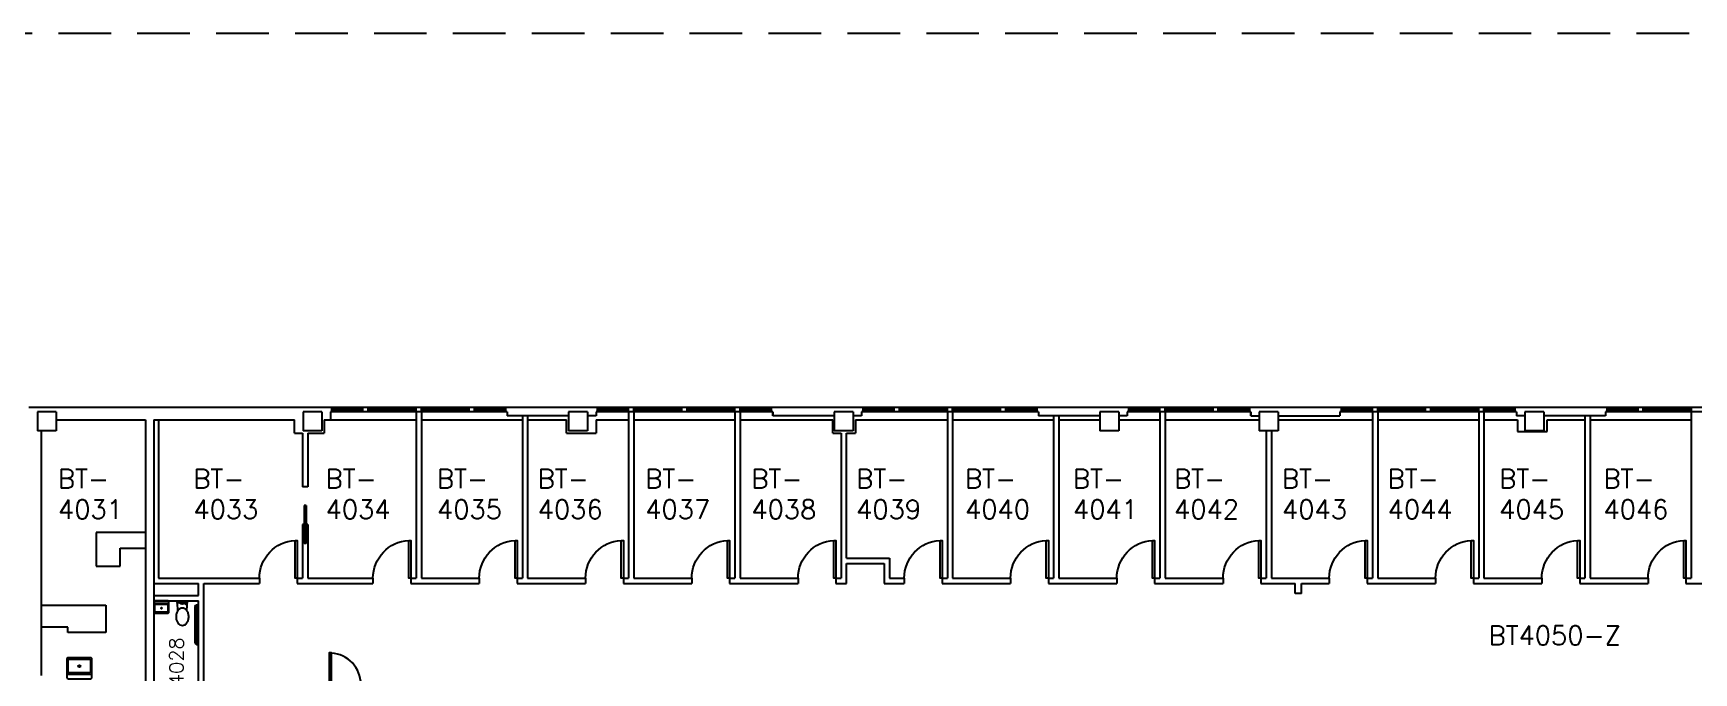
# Model space of a CAD drawing. Extents: x 2774 to 7164, y 18116 to 19938.
# Drawn here: x 3918 to 5496, y 19330 to 19938 of the extents above; entities that cross this region are included whole.
import ezdxf

# ---------------------------------------------------------------- set-up
doc = ezdxf.new("R2010")
doc.units = 0
doc.header["$MEASUREMENT"] = 0
doc.linetypes.add('HIDDEN', pattern=[0.375, 0.25, -0.125])
doc.layers.get('0').update_dxf_attribs({"linetype": 'CONTINUOUS'})
for name, color, linetype in [('ARDOOR', 7, 'CONTINUOUS'), ('ARROOMNO', 4, 'CONTINUOUS'), ('ARWALL', 7, 'CONTINUOUS'), ('COL', 14, 'CONTINUOUS'), ('EXROOF_LOWER', 254, 'HIDDEN'), ('EXWALL', 8, 'CONTINUOUS'), ('EXWINDOW', 8, 'CONTINUOUS'), ('MPFIXTURE', 3, 'CONTINUOUS')]:
    doc.layers.add(name, color=color, linetype=linetype)
doc.styles.add('ROMANS', font='romans.shx', dxfattribs={"height": 18})

# ---------------------------------------------------------------- blocks, each defined once
blk = doc.blocks.new('COL2')
for p, q in [((-0.5, -0.5), (-0.5, 0.5)), ((-0.5, 0.5), (0.5, 0.5)), ((0.5, -0.5), (0.5, 0.5)), ((-0.5, -0.5), (0.5, -0.5))]:
    blk.add_line(p, q)
blk = doc.blocks.new('A$C5F9F5CE1')
at = {"layer": 'MPFIXTURE'}
for points in [[(0, 18.5), (0, 1.5, 0.414214), (1.5, 0), (22.5, 0, 0.414214), (24, 1.5), (24, 18.5, 0.414214), (22.5, 20), (1.5, 20, 0.414214)], [(22.5, 13.5), (22.5, 2.5, -0.414214), (21.5, 1.5), (2.5, 1.5, -0.414214), (1.5, 2.5), (1.5, 13.5, -0.414214), (2.5, 14.5), (21.5, 14.5, -0.414214)]]:
    blk.add_lwpolyline(points, format="xyb", close=True, dxfattribs=at)
blk.add_lwpolyline([(0, 16), (24, 16)], dxfattribs=at)
for radius in [1, 0.5]:
    blk.add_circle((12, 8), radius, dxfattribs=at)
blk = doc.blocks.new('A$C3E79128A')
at = {"rotation": 90}
blk.add_blockref('A$C5F9F5CE1', (20, 0), dxfattribs=at)
blk = doc.blocks.new('A$C5CF7563F')
at = {"xscale": 0.5844069080339978, "yscale": 0.5844069080339978, "zscale": 0.5844069080339978, "rotation": 90}
blk.add_blockref('A$C3E79128A', (14, 0), dxfattribs=at)
blk = doc.blocks.new('PSYWC1P')
at = {"linetype": 'CONTINUOUS'}
for p, q in [((10.8, 5), (0, 5.6)), ((0.7, 4.6), (0, 4.6)), ((0.7, 3.6), (0, 3.6)), ((1.3, 4.7), (0.8, 4.7)), ((0.8, 3.5), (1.3, 3.5)), ((2.7, 1.3), (2.7, 1.1)), ((1.8, -5.5), (0, -5.6)), ((10.8, -5), (2.5, -5.4))]:
    blk.add_line(p, q, dxfattribs=at)
for p, q in [((1.3, 1.8), (1.3, 1.6)), ((1.7, 1.9), (1.4, 1.9)), ((1.4, 1.5), (1.7, 1.5)), ((1.7, 1.9), (1.7, 3.4)), ((1.7, 1.5), (1.7, 1.5)), ((1.7, 1.1), (1.7, 1.5)), ((2.7, 1.9), (2.7, 3.4)), ((3, 1.9), (2.7, 1.9)), ((2.7, 1.5), (2.7, 1.5)), ((2.7, 1.1), (2.7, 1.5)), ((2.7, 1.5), (3, 1.5)), ((3.5, 4.7), (3, 4.7)), ((3, 3.5), (3.5, 3.5)), ((3, 1.6), (3, 1.8)), ((3.6, 3.6), (3.6, 4.6)), ((1.3, -1.9), (1.3, -2.1)), ((1.6, -1.8), (1.4, -1.8)), ((1.4, -2.2), (1.6, -2.2)), ((1.6, -1.8), (1.6, -1.6)), ((2.7, -1.6), (2.7, -1.8)), ((3, -1.8), (2.7, -1.8)), ((2.7, -2.2), (3, -2.2)), ((3, -2.1), (3, -1.9))]:
    blk.add_line(p, q)
for points in [[(3, 4.7, 0.025815), (3, 4.7, 0.069134), (2.6, 4.8, 0.055334), (2.2, 4.9, 0.055334), (1.7, 4.8, 0.069134), (1.4, 4.7, 0.025815), (1.3, 4.7, 0.164444)], [(1.3, 3.5, 0.025815), (1.4, 3.5, 0.069134), (1.7, 3.4, 0.055334), (2.2, 3.3, 0.055334)], [(2.2, 3.3, 0.055334), (2.6, 3.4, 0.069134), (3, 3.5, 0.024315), (3, 3.5, 0.190567)]]:
    blk.add_lwpolyline(points, format="xyb", dxfattribs=at)
blk.add_lwpolyline([(2.6, -0.2), (2.4, 0.1), (2, 0.1), (1.7, -0.2), (2, -0.6), (2.4, -0.6)], close=True, dxfattribs=at)
at = {"linetype": 'CONTINUOUS', "flags": 128}
blk.add_lwpolyline([(17.5, -7, 0.074368), (21.3, -6.4, 0.085026), (24.2, -5, 0.106278), (26.3, -2.6, 0.128465), (27, 0, 0.128465), (26.3, 2.6, 0.106278), (24.2, 5, 0.085026), (21.3, 6.5, 0.074368), (17.5, 7, 0.074368), (13.8, 6.5, 0.085026), (10.8, 5, 0.106278), (8.7, 2.6, 0.128465), (8, 0, 0.128465), (8.7, -2.6, 0.106278), (10.8, -5, 0.085026), (13.8, -6.4, 0.074368)], format="xyb", close=True, dxfattribs=at)
for points in [[(2.7, -2.2), (2.7, -2.7, -0.414214), (2.7, -2.7), (1.7, -2.7, -0.414214), (1.6, -2.7), (1.6, -2.2)], [(2.3, -2.7), (2.5, -5.5, -1.015015), (1.8, -5.5), (2, -2.7)]]:
    blk.add_lwpolyline(points, format="xyb")
at = {"linetype": 'CONTINUOUS'}
blk.add_circle((2.2, -0.2), 1.45, dxfattribs=at)
for centre, start, end in [((0.8, 4.6), 90, 180), ((0.8, 3.6), 180, 270)]:
    blk.add_arc(centre, 0.0602, start, end, dxfattribs=at)
for centre, start, end in [((1.4, 1.8), 90, 180), ((1.4, 1.6), 180, 270), ((3, 1.8), 0, 90), ((3, 1.6), 270, 0), ((3.5, 4.6), 0, 90), ((3.5, 3.6), 270, 0), ((1.4, -1.9), 90, 180), ((1.4, -2.1), 180, 270), ((3, -1.9), 0, 90), ((3, -2.1), 270, 0)]:
    blk.add_arc(centre, 0.0602, start, end)

msp = doc.modelspace()

# ---------------------------------------------------------------- linework, layer by layer
at = {"layer": 'ARDOOR'}
for p, q in [((4177.5, 19488.7), (4175.5, 19488.7)), ((4175.5, 19488.7), (4175.5, 19452.7)), ((4177.5, 19488.7), (4177.5, 19452.7)), ((4177.5, 19452.7), (4175.5, 19452.7))]:
    msp.add_line(p, q, dxfattribs=at)
at = {"layer": 'ARDOOR', "flags": 128}
for points in [[(4133, 19419.7, -0.39805), (4167, 19455.7), (4169, 19455.7), (4169, 19419.7), (4167, 19419.7), (4167, 19455.7)], [(4241, 19419.7, -0.39805), (4275, 19455.7), (4277, 19455.7), (4277, 19419.7), (4275, 19419.7), (4275, 19455.7)], [(4342, 19419.7, -0.39805), (4376, 19455.7), (4378, 19455.7), (4378, 19419.7), (4376, 19419.7), (4376, 19455.7)], [(4443, 19419.7, -0.39805), (4477, 19455.7), (4479, 19455.7), (4479, 19419.7), (4477, 19419.7), (4477, 19455.7)], [(4544, 19419.7, -0.39805), (4578, 19455.7), (4580, 19455.7), (4580, 19419.7), (4578, 19419.7), (4578, 19455.7)], [(4645, 19419.7, -0.39805), (4679, 19455.7), (4681, 19455.7), (4681, 19419.7), (4679, 19419.7), (4679, 19455.7)], [(4746, 19419.7, -0.39805), (4780, 19455.7), (4782, 19455.7), (4782, 19419.7), (4780, 19419.7), (4780, 19455.7)], [(4847, 19419.7, -0.39805), (4881, 19455.7), (4883, 19455.7), (4883, 19419.7), (4881, 19419.7), (4881, 19455.7)], [(4948, 19419.7, -0.39805), (4982, 19455.7), (4984, 19455.7), (4984, 19419.7), (4982, 19419.7), (4982, 19455.7)], [(5049, 19419.7, -0.39805), (5083, 19455.7), (5085, 19455.7), (5085, 19419.7), (5083, 19419.7), (5083, 19455.7)], [(5150, 19419.7, -0.39805), (5184, 19455.7), (5186, 19455.7), (5186, 19419.7), (5184, 19419.7), (5184, 19455.7)], [(5251, 19419.7, -0.39805), (5285, 19455.7), (5287, 19455.7), (5287, 19419.7), (5285, 19419.7), (5285, 19455.7)], [(5352, 19419.7, -0.39805), (5386, 19455.7), (5388, 19455.7), (5388, 19419.7), (5386, 19419.7), (5386, 19455.7)], [(5453, 19419.7, -0.39805), (5487, 19455.7), (5489, 19455.7), (5489, 19419.7), (5487, 19419.7), (5487, 19455.7)], [(4229.5, 19318.7, 0.394848), (4201.5, 19348.6), (4199.5, 19348.7), (4199.5, 19318.7), (4201.5, 19318.7), (4201.5, 19348.7), (4199.5, 19348.7)]]:
    msp.add_lwpolyline(points, format="xyb", dxfattribs=at)
at = {"layer": 'ARWALL', "linetype": 'CONTINUOUS'}
for p, q in [((4282, 19577.7), (4282, 19419.7)), ((4287, 19577.7), (4287, 19419.7)), ((4383, 19574.2), (4383, 19419.7)), ((4388, 19574.2), (4388, 19419.7)), ((4484, 19577.7), (4484, 19419.7)), ((4489, 19577.7), (4489, 19419.7)), ((4585, 19577.7), (4585, 19419.7)), ((4590, 19577.7), (4590, 19419.7)), ((4787, 19577.7), (4787, 19419.7)), ((4792, 19577.7), (4792, 19419.7)), ((4888, 19574.2), (4888, 19419.7)), ((4893, 19574.2), (4893, 19419.7)), ((4989, 19577.7), (4989, 19419.7)), ((4994, 19577.7), (4994, 19419.7)), ((5191, 19577.7), (5191, 19419.7)), ((5196, 19577.7), (5196, 19419.7)), ((5292, 19577.7), (5292, 19419.7)), ((5297, 19577.7), (5297, 19419.7)), ((5393, 19574.2), (5393, 19419.7)), ((5398, 19574.2), (5398, 19419.7)), ((5494, 19577.7), (5494, 19419.7)), ((4037, 19570.2), (4037, 19419.7)), ((4037, 19570.2), (4166.5, 19570.2)), ((4166.5, 19557.7), (4166.5, 19570.2)), ((4166.5, 19557.7), (4174, 19557.7)), ((4174, 19557.7), (4174, 19506.7)), ((4179, 19557.7), (4179, 19506.7)), ((4179, 19557.7), (4194.5, 19557.7)), ((4194.5, 19570.2), (4282, 19570.2)), ((4194.5, 19570.2), (4194.5, 19557.7)), ((4287, 19570.2), (4383, 19570.2)), ((4388, 19570.2), (4425, 19570.2)), ((4425, 19557.7), (4425, 19570.2)), ((4425, 19557.7), (4453, 19557.7)), ((4453, 19570.2), (4484, 19570.2)), ((4453, 19570.2), (4453, 19557.7)), ((4489, 19570.2), (4585, 19570.2)), ((4590, 19570.2), (4678, 19570.2)), ((4678, 19557.7), (4678, 19570.2)), ((4678, 19557.7), (4686, 19557.7)), ((4686, 19557.7), (4686, 19419.7)), ((4691, 19557.7), (4699.5, 19557.7)), ((4699.5, 19570.2), (4787, 19570.2)), ((4699.5, 19570.2), (4699.5, 19557.7)), ((4792, 19570.2), (4888, 19570.2)), ((5090, 19559.7), (5090, 19419.7)), ((5095, 19559.7), (5095, 19419.7)), ((4174, 19470.7), (4174, 19419.7)), ((4179, 19470.7), (4179, 19419.7)), ((4691, 19438.7), (4732, 19438.7)), ((4691, 19433.7), (4727, 19433.7)), ((4727, 19433.7), (4727, 19414.7)), ((4732, 19438.7), (4732, 19419.7)), ((4037, 19419.7), (4133, 19419.7)), ((4133, 19419.7), (4133, 19414.7)), ((4169, 19419.7), (4174, 19419.7)), ((4169, 19419.7), (4169, 19414.7)), ((4179, 19419.7), (4241, 19419.7)), ((4241, 19419.7), (4241, 19414.7)), ((4277, 19419.7), (4282, 19419.7)), ((4277, 19419.7), (4277, 19414.7)), ((4287, 19419.7), (4342, 19419.7)), ((4342, 19419.7), (4342, 19414.7)), ((4378, 19419.7), (4383, 19419.7)), ((4378, 19419.7), (4378, 19414.7)), ((4388, 19419.7), (4443, 19419.7)), ((4443, 19419.7), (4443, 19414.7)), ((4479, 19419.7), (4484, 19419.7)), ((4479, 19419.7), (4479, 19414.7)), ((4489, 19419.7), (4544, 19419.7)), ((4544, 19419.7), (4544, 19414.7)), ((4580, 19419.7), (4585, 19419.7)), ((4580, 19419.7), (4580, 19414.7)), ((4590, 19419.7), (4645, 19419.7)), ((4645, 19419.7), (4645, 19414.7)), ((4681, 19419.7), (4686, 19419.7)), ((4681, 19419.7), (4681, 19414.7)), ((4746, 19419.7), (4746, 19414.7)), ((4782, 19419.7), (4787, 19419.7)), ((4782, 19419.7), (4782, 19414.7)), ((4792, 19419.7), (4847, 19419.7)), ((4847, 19419.7), (4847, 19414.7)), ((4883, 19419.7), (4888, 19419.7)), ((4883, 19419.7), (4883, 19414.7)), ((4893, 19419.7), (4948, 19419.7)), ((4948, 19419.7), (4948, 19414.7)), ((4984, 19419.7), (4989, 19419.7)), ((4984, 19419.7), (4984, 19414.7)), ((4994, 19419.7), (5049, 19419.7)), ((5049, 19419.7), (5049, 19414.7)), ((5085, 19419.7), (5090, 19419.7)), ((5085, 19419.7), (5085, 19414.7)), ((5095, 19419.7), (5150, 19419.7)), ((5150, 19419.7), (5150, 19414.7)), ((5186, 19419.7), (5186, 19414.7)), ((5186, 19419.7), (5191, 19419.7)), ((5196, 19419.7), (5251, 19419.7)), ((5251, 19419.7), (5251, 19414.7)), ((5287, 19419.7), (5292, 19419.7)), ((5287, 19419.7), (5287, 19414.7)), ((5297, 19419.7), (5352, 19419.7)), ((5352, 19419.7), (5352, 19414.7)), ((5388, 19419.7), (5393, 19419.7)), ((5388, 19419.7), (5388, 19414.7)), ((5398, 19419.7), (5453, 19419.7)), ((5453, 19419.7), (5453, 19414.7)), ((5489, 19419.7), (5489, 19414.7)), ((5489, 19419.7), (5494, 19419.7)), ((4032.8, 19414.7), (4075.2, 19414.7)), ((4032.8, 19414.7), (4032.8, 19403.2)), ((4032.8, 19403.2), (4075.2, 19403.2)), ((4075.2, 19403.2), (4075.2, 19414.7)), ((4080.2, 19316.2), (4080.2, 19414.7)), ((4080.2, 19414.7), (4133, 19414.7)), ((4169, 19414.7), (4241, 19414.7)), ((4277, 19414.7), (4342, 19414.7)), ((4378, 19414.7), (4443, 19414.7)), ((4479, 19414.7), (4544, 19414.7)), ((4580, 19414.7), (4645, 19414.7)), ((4782, 19414.7), (4847, 19414.7)), ((4883, 19414.7), (4948, 19414.7)), ((4984, 19414.7), (5049, 19414.7)), ((5085, 19414.7), (5117.5, 19414.7)), ((5117.5, 19405.2), (5117.5, 19414.7)), ((5123.5, 19405.2), (5117.5, 19405.2)), ((5123.5, 19405.2), (5123.5, 19414.7)), ((5123.5, 19414.7), (5150, 19414.7)), ((5186, 19414.7), (5251, 19414.7)), ((5287, 19414.7), (5352, 19414.7)), ((5388, 19414.7), (5453, 19414.7)), ((5489, 19414.7), (5554, 19414.7)), ((4032.8, 19398.2), (4075.2, 19398.2)), ((4075.2, 19321.2), (4075.2, 19398.2))]:
    msp.add_line(p, q, dxfattribs=at)
at = {"layer": 'ARWALL'}
for p, q in [((4691, 19438.7), (4691, 19557.7)), ((4893, 19570.2), (4932, 19570.2)), ((4950, 19570.2), (4989, 19570.2)), ((4994, 19570.2), (5083.5, 19570.2)), ((5101.5, 19570.2), (5191, 19570.2)), ((5196, 19570.2), (5292, 19570.2)), ((5297, 19570.2), (5329, 19570.2)), ((5329, 19570.2), (5329, 19559.2)), ((5329, 19559.2), (5357, 19559.2)), ((5357, 19570.2), (5393, 19570.2)), ((5357, 19559.2), (5357, 19570.2)), ((5398, 19570.2), (5494, 19570.2)), ((4179, 19506.7), (4174, 19506.7)), ((4024.8, 19463.2), (3977.8, 19463.2)), ((3977.8, 19463.2), (3977.8, 19431.2)), ((4175.5, 19470.7), (4174, 19470.7)), ((4179, 19470.7), (4177.5, 19470.7)), ((4000.8, 19448.2), (4024.8, 19448.2)), ((4000.8, 19431.2), (4000.8, 19448.2)), ((3977.8, 19431.2), (4000.8, 19431.2)), ((4691, 19414.7), (4691, 19433.7)), ((4732, 19419.7), (4746, 19419.7)), ((4681, 19414.7), (4691, 19414.7)), ((4727, 19414.7), (4746, 19414.7)), ((3926, 19394.2), (3987, 19394.2)), ((3987, 19394.2), (3987, 19368.2)), ((3951, 19373.2), (3926, 19373.2)), ((3951, 19368.2), (3951, 19373.2)), ((3987, 19368.2), (3951, 19368.2))]:
    msp.add_line(p, q, dxfattribs=at)
at = {"layer": 'EXROOF_LOWER', "ltscale": 200}
msp.add_line((3117, 19937.7), (6916.5, 19937.7), dxfattribs=at)
at = {"layer": 'EXWALL', "linetype": 'CONTINUOUS'}
for p, q in [((3914, 19582.2), (6119.5, 19582.2)), ((4368.5, 19577.7), (4200.5, 19577.7)), ((4200.5, 19577.7), (4200.5, 19570.2)), ((4368.5, 19577.7), (4368.5, 19574.2)), ((4427, 19574.2), (4368.5, 19574.2)), ((4453, 19574.2), (4445, 19574.2)), ((4621, 19577.7), (4453, 19577.7)), ((4453, 19577.7), (4453, 19574.2)), ((4621, 19577.7), (4621, 19574.2)), ((4621, 19574.2), (4621, 19577.7)), ((4679.5, 19574.2), (4621, 19574.2)), ((4705.5, 19574.2), (4697.5, 19574.2)), ((4873.5, 19577.7), (4705.5, 19577.7)), ((4705.5, 19577.7), (4705.5, 19574.2)), ((4873.5, 19577.7), (4873.5, 19574.2)), ((4932, 19574.2), (4873.5, 19574.2)), ((4958, 19574.2), (4950, 19574.2)), ((5075.5, 19577.7), (4958, 19577.7)), ((4958, 19577.7), (4958, 19574.2)), ((5075.5, 19577.7), (5075.5, 19574.2)), ((5075.5, 19574.2), (5075.5, 19577.7)), ((5075.5, 19574.2), (5083.5, 19574.2)), ((5101.5, 19574.2), (5160, 19574.2)), ((5328, 19577.7), (5160, 19577.7)), ((5160, 19577.7), (5160, 19574.2)), ((5328, 19577.7), (5328, 19574.2)), ((5336, 19574.2), (5328, 19574.2)), ((5412.5, 19574.2), (5354, 19574.2)), ((5580.5, 19577.7), (5412.5, 19577.7)), ((5412.5, 19577.7), (5412.5, 19574.2)), ((3926, 19327.2), (3926, 19559.7)), ((3940, 19570.2), (4024.8, 19570.2)), ((4024.8, 19570.2), (4024.8, 19316.2)), ((4032.8, 19570.2), (4032.8, 19316.2)), ((4032.8, 19570.2), (4037, 19570.2))]:
    msp.add_line(p, q, dxfattribs=at)
at = {"layer": 'EXWINDOW', "linetype": 'CONTINUOUS'}
for p, q in [((4202, 19577.7), (4202, 19582.2)), ((4203, 19580.5), (4202, 19580.5)), ((4203, 19579.5), (4202, 19579.5)), ((4203, 19579.5), (4203, 19580.5)), ((4203, 19580.5), (4230.5, 19580.5)), ((4203, 19579.5), (4230.5, 19579.5)), ((4230.5, 19579.5), (4230.5, 19580.5)), ((4230.5, 19580.5), (4231.5, 19580.5)), ((4230.5, 19579.5), (4231.5, 19579.5)), ((4231.5, 19577.7), (4231.5, 19582.2)), ((4236.5, 19577.7), (4236.5, 19582.2)), ((4237.5, 19580.5), (4236.5, 19580.5)), ((4237.5, 19579.5), (4236.5, 19579.5)), ((4237.5, 19580.5), (4281, 19580.5)), ((4237.5, 19579.5), (4237.5, 19580.5)), ((4237.5, 19579.5), (4281, 19579.5)), ((4281, 19580.5), (4282, 19580.5)), ((4281, 19579.5), (4281, 19580.5)), ((4281, 19579.5), (4282, 19579.5)), ((4282, 19577.7), (4282, 19582.2)), ((4287, 19577.7), (4287, 19582.2)), ((4288, 19580.5), (4287, 19580.5)), ((4288, 19579.5), (4287, 19579.5)), ((4288, 19580.5), (4331.5, 19580.5)), ((4288, 19579.5), (4288, 19580.5)), ((4288, 19579.5), (4331.5, 19579.5)), ((4331.5, 19580.5), (4332.5, 19580.5)), ((4331.5, 19579.5), (4331.5, 19580.5)), ((4331.5, 19579.5), (4332.5, 19579.5)), ((4332.5, 19577.7), (4332.5, 19582.2)), ((4337.5, 19577.7), (4337.5, 19582.2)), ((4338.5, 19580.5), (4337.5, 19580.5)), ((4338.5, 19579.5), (4337.5, 19579.5)), ((4338.5, 19580.5), (4366, 19580.5)), ((4338.5, 19579.5), (4338.5, 19580.5)), ((4338.5, 19579.5), (4366, 19579.5)), ((4366, 19580.5), (4367, 19580.5)), ((4366, 19579.5), (4366, 19580.5)), ((4366, 19579.5), (4367, 19579.5)), ((4367, 19582.2), (4367, 19577.7)), ((4367, 19577.7), (4367, 19582.2)), ((4454.5, 19577.7), (4454.5, 19582.2)), ((4455.5, 19580.5), (4454.5, 19580.5)), ((4455.5, 19579.5), (4454.5, 19579.5)), ((4455.5, 19580.5), (4483, 19580.5)), ((4455.5, 19579.5), (4455.5, 19580.5)), ((4455.5, 19579.5), (4483, 19579.5)), ((4483, 19580.5), (4484, 19580.5)), ((4483, 19579.5), (4483, 19580.5)), ((4483, 19579.5), (4484, 19579.5)), ((4484, 19577.7), (4484, 19582.2)), ((4489, 19577.7), (4489, 19582.2)), ((4490, 19580.5), (4489, 19580.5)), ((4490, 19579.5), (4489, 19579.5)), ((4490, 19580.5), (4533.5, 19580.5)), ((4490, 19579.5), (4490, 19580.5)), ((4490, 19579.5), (4533.5, 19579.5)), ((4533.5, 19579.5), (4533.5, 19580.5)), ((4533.5, 19580.5), (4534.5, 19580.5)), ((4533.5, 19579.5), (4534.5, 19579.5)), ((4534.5, 19577.7), (4534.5, 19582.2)), ((4539.5, 19577.7), (4539.5, 19582.2)), ((4540.5, 19580.5), (4539.5, 19580.5)), ((4540.5, 19579.5), (4539.5, 19579.5)), ((4540.5, 19579.5), (4540.5, 19580.5)), ((4540.5, 19580.5), (4584, 19580.5)), ((4540.5, 19579.5), (4584, 19579.5)), ((4584, 19579.5), (4584, 19580.5)), ((4584, 19580.5), (4585, 19580.5)), ((4584, 19579.5), (4585, 19579.5)), ((4585, 19577.7), (4585, 19582.2)), ((4590, 19577.7), (4590, 19582.2)), ((4591, 19580.5), (4590, 19580.5)), ((4591, 19579.5), (4590, 19579.5)), ((4591, 19580.5), (4618.5, 19580.5)), ((4591, 19579.5), (4591, 19580.5)), ((4591, 19579.5), (4618.5, 19579.5)), ((4618.5, 19579.5), (4618.5, 19580.5)), ((4618.5, 19580.5), (4619.5, 19580.5)), ((4618.5, 19579.5), (4619.5, 19579.5)), ((4619.5, 19577.7), (4619.5, 19582.2)), ((4619.5, 19582.2), (4619.5, 19577.7)), ((4707, 19577.7), (4707, 19582.2)), ((4708, 19580.5), (4707, 19580.5)), ((4708, 19579.5), (4707, 19579.5)), ((4708, 19579.5), (4708, 19580.5)), ((4708, 19580.5), (4735.5, 19580.5)), ((4708, 19579.5), (4735.5, 19579.5)), ((4735.5, 19579.5), (4735.5, 19580.5)), ((4735.5, 19580.5), (4736.5, 19580.5)), ((4735.5, 19579.5), (4736.5, 19579.5)), ((4736.5, 19577.7), (4736.5, 19582.2)), ((4741.5, 19577.7), (4741.5, 19582.2)), ((4742.5, 19580.5), (4741.5, 19580.5)), ((4742.5, 19579.5), (4741.5, 19579.5)), ((4742.5, 19579.5), (4742.5, 19580.5)), ((4742.5, 19580.5), (4786, 19580.5)), ((4742.5, 19579.5), (4786, 19579.5)), ((4786, 19580.5), (4787, 19580.5)), ((4786, 19579.5), (4786, 19580.5)), ((4786, 19579.5), (4787, 19579.5)), ((4787, 19577.7), (4787, 19582.2)), ((4792, 19577.7), (4792, 19582.2)), ((4793, 19580.5), (4792, 19580.5)), ((4793, 19579.5), (4792, 19579.5)), ((4793, 19580.5), (4836.5, 19580.5)), ((4793, 19579.5), (4793, 19580.5)), ((4793, 19579.5), (4836.5, 19579.5)), ((4836.5, 19580.5), (4837.5, 19580.5)), ((4836.5, 19579.5), (4836.5, 19580.5)), ((4836.5, 19579.5), (4837.5, 19579.5)), ((4837.5, 19577.7), (4837.5, 19582.2)), ((4842.5, 19577.7), (4842.5, 19582.2)), ((4843.5, 19580.5), (4842.5, 19580.5)), ((4843.5, 19579.5), (4842.5, 19579.5)), ((4843.5, 19579.5), (4843.5, 19580.5)), ((4843.5, 19580.5), (4871, 19580.5)), ((4843.5, 19579.5), (4871, 19579.5)), ((4871, 19580.5), (4872, 19580.5)), ((4871, 19579.5), (4871, 19580.5)), ((4871, 19579.5), (4872, 19579.5)), ((4872, 19582.2), (4872, 19577.7)), ((4872, 19577.7), (4872, 19582.2)), ((4959.5, 19577.7), (4959.5, 19582.2)), ((4960.5, 19580.5), (4959.5, 19580.5)), ((4960.5, 19579.5), (4959.5, 19579.5)), ((4960.5, 19579.5), (4960.5, 19580.5)), ((4960.5, 19580.5), (4988, 19580.5)), ((4960.5, 19579.5), (4988, 19579.5)), ((4988, 19580.5), (4989, 19580.5)), ((4988, 19579.5), (4988, 19580.5)), ((4988, 19579.5), (4989, 19579.5)), ((4989, 19577.7), (4989, 19582.2)), ((4994, 19577.7), (4994, 19582.2)), ((4995, 19580.5), (4994, 19580.5)), ((4995, 19579.5), (4994, 19579.5)), ((4995, 19580.5), (5038.5, 19580.5)), ((4995, 19579.5), (4995, 19580.5)), ((4995, 19579.5), (5038.5, 19579.5)), ((5038.5, 19580.5), (5039.5, 19580.5)), ((5038.5, 19579.5), (5038.5, 19580.5)), ((5038.5, 19579.5), (5039.5, 19579.5)), ((5039.5, 19577.7), (5039.5, 19582.2)), ((5044.5, 19577.7), (5044.5, 19582.2)), ((5045.5, 19580.5), (5044.5, 19580.5)), ((5045.5, 19579.5), (5044.5, 19579.5)), ((5045.5, 19580.5), (5073, 19580.5)), ((5045.5, 19579.5), (5045.5, 19580.5)), ((5045.5, 19579.5), (5073, 19579.5)), ((5073, 19579.5), (5073, 19580.5)), ((5073, 19580.5), (5074, 19580.5)), ((5073, 19579.5), (5074, 19579.5)), ((5074, 19582.2), (5074, 19577.7)), ((5074, 19577.7), (5074, 19582.2)), ((5161.5, 19577.7), (5161.5, 19582.2)), ((5162.5, 19580.5), (5161.5, 19580.5)), ((5162.5, 19579.5), (5161.5, 19579.5)), ((5162.5, 19580.5), (5190, 19580.5)), ((5162.5, 19579.5), (5162.5, 19580.5)), ((5162.5, 19579.5), (5190, 19579.5)), ((5190, 19580.5), (5191, 19580.5)), ((5190, 19579.5), (5190, 19580.5)), ((5190, 19579.5), (5191, 19579.5)), ((5191, 19577.7), (5191, 19582.2)), ((5196, 19577.7), (5196, 19582.2)), ((5197, 19580.5), (5196, 19580.5)), ((5197, 19579.5), (5196, 19579.5)), ((5197, 19579.5), (5197, 19580.5)), ((5197, 19580.5), (5240.5, 19580.5)), ((5197, 19579.5), (5240.5, 19579.5)), ((5240.5, 19579.5), (5240.5, 19580.5)), ((5240.5, 19580.5), (5241.5, 19580.5)), ((5240.5, 19579.5), (5241.5, 19579.5)), ((5241.5, 19577.7), (5241.5, 19582.2)), ((5246.5, 19577.7), (5246.5, 19582.2)), ((5247.5, 19580.5), (5246.5, 19580.5)), ((5247.5, 19579.5), (5246.5, 19579.5)), ((5247.5, 19580.5), (5291, 19580.5)), ((5247.5, 19579.5), (5247.5, 19580.5)), ((5247.5, 19579.5), (5291, 19579.5)), ((5291, 19579.5), (5291, 19580.5)), ((5291, 19580.5), (5292, 19580.5)), ((5291, 19579.5), (5292, 19579.5)), ((5292, 19577.7), (5292, 19582.2)), ((5297, 19577.7), (5297, 19582.2)), ((5298, 19580.5), (5297, 19580.5)), ((5298, 19579.5), (5297, 19579.5)), ((5298, 19580.5), (5325.5, 19580.5)), ((5298, 19579.5), (5298, 19580.5)), ((5298, 19579.5), (5325.5, 19579.5)), ((5325.5, 19579.5), (5325.5, 19580.5)), ((5325.5, 19580.5), (5326.5, 19580.5)), ((5325.5, 19579.5), (5326.5, 19579.5)), ((5326.5, 19577.7), (5326.5, 19582.2)), ((5326.5, 19582.2), (5326.5, 19577.7)), ((5414, 19577.7), (5414, 19582.2)), ((5415, 19580.5), (5414, 19580.5)), ((5415, 19579.5), (5414, 19579.5)), ((5415, 19579.5), (5415, 19580.5)), ((5415, 19580.5), (5442.5, 19580.5)), ((5415, 19579.5), (5442.5, 19579.5)), ((5442.5, 19579.5), (5442.5, 19580.5)), ((5442.5, 19580.5), (5443.5, 19580.5)), ((5442.5, 19579.5), (5443.5, 19579.5)), ((5443.5, 19577.7), (5443.5, 19582.2)), ((5448.5, 19577.7), (5448.5, 19582.2)), ((5449.5, 19580.5), (5448.5, 19580.5)), ((5449.5, 19579.5), (5448.5, 19579.5)), ((5449.5, 19580.5), (5493, 19580.5)), ((5449.5, 19579.5), (5449.5, 19580.5)), ((5449.5, 19579.5), (5493, 19579.5)), ((5493, 19580.5), (5494, 19580.5)), ((5493, 19580.5), (5493, 19579.5)), ((5493, 19579.5), (5494, 19579.5)), ((5494, 19582.2), (5494, 19577.7))]:
    msp.add_line(p, q, dxfattribs=at)
at = {"layer": 'MPFIXTURE', "linetype": 'CONTINUOUS'}
for p, q in [((4071.7, 19392.9), (4071.7, 19358.5)), ((4073.4, 19394.4), (4074.3, 19394.4)), ((4073.4, 19392.3), (4073.4, 19359)), ((4074, 19392.7), (4074.2, 19392.7)), ((4075.1, 19395.2), (4074.2, 19395.2)), ((4074.2, 19395.2), (4074.2, 19391.8)), ((4074.2, 19391.8), (4075.1, 19391.8)), ((4073.4, 19356.8), (4074.2, 19356.8)), ((4074, 19358.5), (4074.2, 19358.5)), ((4074.2, 19359.3), (4074.2, 19355.9)), ((4075.1, 19359.3), (4074.2, 19359.3)), ((4074.2, 19355.9), (4075.1, 19355.9))]:
    msp.add_line(p, q, dxfattribs=at)
for centre, radius, start, end in [((4073.4, 19392.7), 1.7, 90, 180), ((4074, 19392.2), 0.566, 90, 180), ((4073.4, 19358.5), 1.7, 180, 270), ((4074, 19359), 0.566, 180, 270)]:
    msp.add_arc(centre, radius, start, end, dxfattribs=at)

# ---------------------------------------------------------------- block references
for name, p, rotation in [('A$C5CF7563F', (4046.9, 19398.2), 180), ('A$C3E79128A', (3973.9, 19324.2), 90)]:
    msp.add_blockref(name, p, dxfattribs=dict(rotation=rotation))
at = {"layer": 'COL', "xscale": 18, "yscale": 18, "zscale": 18, "rotation": 180}
for p in [(3931, 19568.7), (4183.5, 19568.7), (4436, 19568.7), (4688.5, 19568.7), (4941, 19568.7), (5092.5, 19568.7), (5345, 19568.7)]:
    msp.add_blockref('COL2', p, dxfattribs=at)
at = {"layer": 'MPFIXTURE', "xscale": 0.8625817593092506, "yscale": 0.8625817593092506, "zscale": 0.8625817593092506, "rotation": 270}
msp.add_blockref('PSYWC1P', (4059.8, 19398.2), dxfattribs=at)

# ---------------------------------------------------------------- texts
at = {"layer": 'ARROOMNO', "style": 'ROMANS'}
for s, p in [('BT-', (3941.6, 19505.3)), ('BT-', (4070.3, 19505.3)), ('BT-', (4196, 19505.3)), ('BT-', (4301.9, 19505.3)), ('BT-', (4397.6, 19505.3)), ('BT-', (4499.8, 19505.3)), ('BT-', (4600.7, 19505.3)), ('BT-', (4700.3, 19505.3)), ('BT-', (4803.8, 19505.3)), ('BT-', (4906.4, 19505.3)), ('BT-', (5002.5, 19505.3)), ('BT-', (5105.1, 19505.3)), ('BT-', (5205.5, 19505.3)), ('BT-', (5311.5, 19505.3)), ('BT-', (5410.6, 19505.3)), ('4031', (3941.6, 19476.2)), ('4033', (4070.3, 19476.2)), ('4034', (4196, 19476.2)), ('4035', (4301.9, 19476.2)), ('4036', (4397.6, 19476.2)), ('4037', (4499.8, 19476.2)), ('4038', (4600.7, 19476.2)), ('4039', (4700.3, 19476.2)), ('4040', (4803.8, 19476.2)), ('4041', (4906.4, 19476.2)), ('4042', (5002.5, 19476.2)), ('4043', (5105.1, 19476.2)), ('4044', (5205.5, 19476.2)), ('4045', (5311.5, 19476.2)), ('4046', (5410.6, 19476.2))]:
    msp.add_text(s, height=18, dxfattribs=at).set_placement(p)
at = {"layer": 'ARROOMNO', "linetype": 'CONTINUOUS', "style": 'ROMANS'}
msp.add_text('BT4050-Z', height=18, dxfattribs=at).set_placement((5301.4, 19356.3))
at = {"layer": 'ARROOMNO', "style": 'ROMANS'}
msp.add_text('BT4028', height=13.5, rotation=90, dxfattribs=at).set_placement((4061, 19295.8))

doc.saveas('drawing.dxf')
